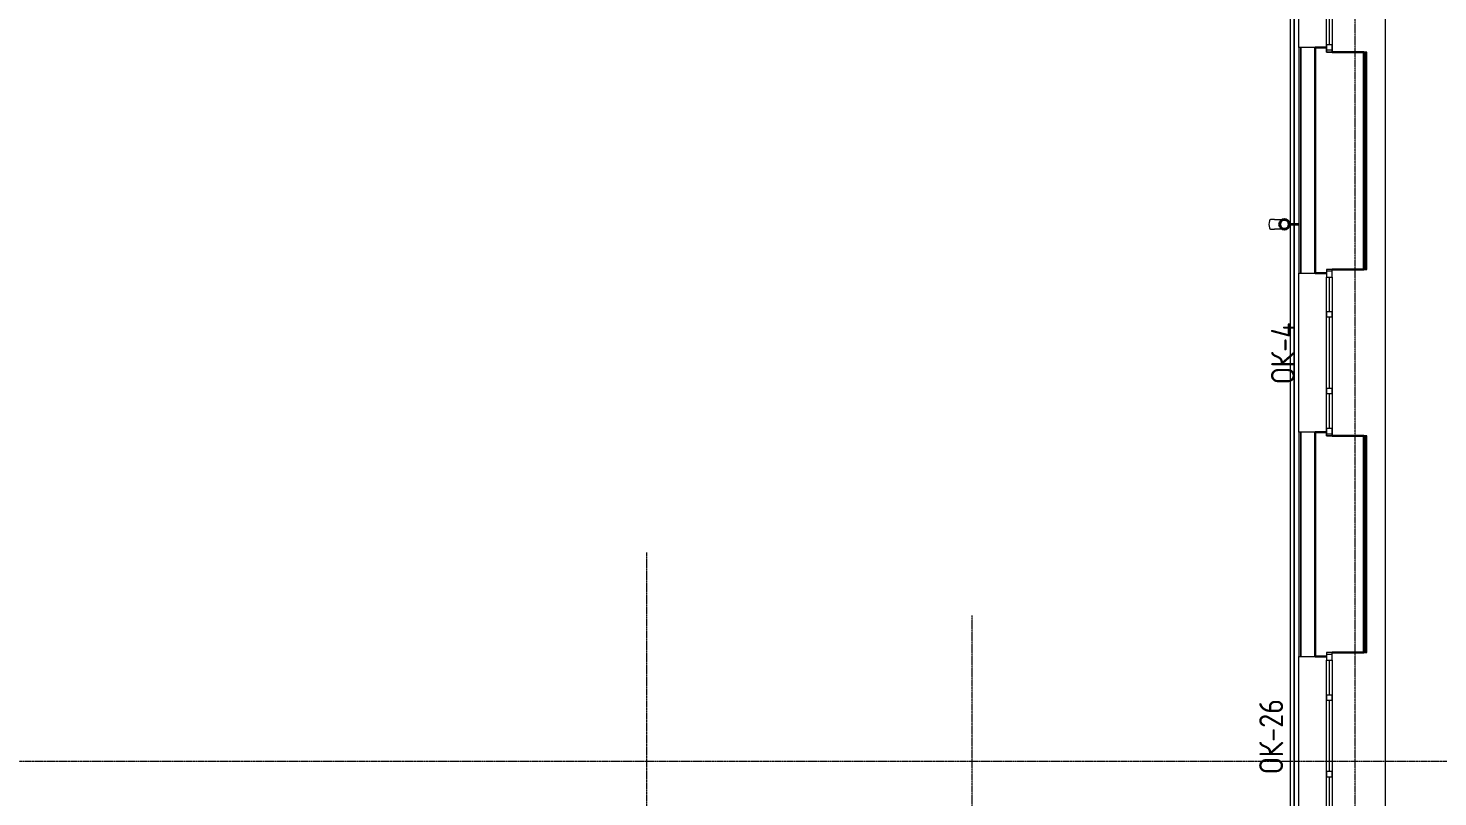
# Model space of a CAD drawing. Header units: millimetres. Extents: x -10178924 to 11692288, y -947381 to 58396.
# Drawn here: x 31989 to 46714, y -350942 to -342909 of the extents above; entities that cross this region are included whole.
import ezdxf

# ---------------------------------------------------------------- set-up
doc = ezdxf.new("R2010")
doc.units = ezdxf.units.MM
doc.linetypes.add('ADSK_Линия сетки', pattern=[25, 20, -2.5, 0, -2.5])
for name, color, linetype, lineweight in [('_ Окна', 7, 'Continuous', 9), ('Марки окон', 7, 'Continuous', 20), ('Обобщенные модели', 7, 'Continuous', 18), ('Окна', 7, 'Continuous', 9), ('Оси', 253, 'Continuous', 9), ('Перекрытие', 7, 'Continuous', 18), ('Стены наружные', 7, 'Continuous', 18), ('Стены несущие', 7, 'Continuous', 30), ('Стены отделка', 7, 'Continuous', 30), ('Стены штриховка', 7, 'Continuous', 9), ('ШТРИХОВКА', 252, 'Continuous', 15)]:
    doc.layers.add(name, color=color, linetype=linetype, lineweight=lineweight)
doc.styles.add('GOST Common_2', font='GOST_Common.ttf', dxfattribs={"width": 0.9, "height": 250})

# ---------------------------------------------------------------- blocks, each defined once
blk = doc.blocks.new('Водосток - Тип 1 _карниз больше 490мм_-5178134-План 4-го этажа')
at = {"layer": 'Обобщенные модели'}
for p, q in [((75, 306), (75, 264)), ((175, 264), (175, 306)), ((120, 109), (120, 10)), ((130, 10), (130, 109))]:
    blk.add_line(p, q, dxfattribs=at)
at = {"layer": 'Обобщенные модели', "flags": 128}
for points in [[(75, 173), (75, 174), (75, 177), (75, 180), (75, 183), (75, 186), (75, 190), (75, 193), (75, 197), (75, 201), (75, 205), (75, 210), (75, 214), (75, 219), (75, 224), (75, 229), (75, 234), (75, 239), (75, 245), (75, 250), (75, 256), (75, 261), (75, 264)], [(175, 264), (175, 258), (175, 252), (175, 247), (175, 242), (175, 236), (175, 231), (175, 226), (175, 221), (175, 216), (175, 212), (175, 207), (175, 203), (175, 199), (175, 195), (175, 191), (175, 188), (175, 184), (175, 181), (175, 178), (175, 175), (175, 173)]]:
    blk.add_lwpolyline(points, dxfattribs=at)
at = {"layer": 'Обобщенные модели'}
for start, end in [(90, 270), (270, 90)]:
    blk.add_arc((125, 160), 52, start, end, dxfattribs=at)
at = {"layer": 'Обобщенные модели', "lineweight": 40}
for start, end in [(90, 270), (270, 90)]:
    blk.add_arc((125, 160), 50, start, end, dxfattribs=at)
at = {"layer": 'Обобщенные модели'}
for start_param, end_param in [(4.712389, 6.283185), (3.141593, 4.712389)]:
    blk.add_ellipse((125, 306), major_axis=(-50, 0), ratio=0.309017, start_param=start_param, end_param=end_param, dxfattribs=at)
blk = doc.blocks.new('окно трехпол с фрамугой - 1750-2320_h___нов_-6139341-План 4-го этажа')
at = {"layer": '_ Окна', "lineweight": 18}
for p, q in [((-895, 75), (-895, 135)), ((-895, 135), (-815, 135)), ((-815, 75), (-895, 75)), ((-815, 135), (-815, 75)), ((-455, 75), (-455, 135)), ((-455, 135), (-395, 135)), ((-395, 75), (-455, 75)), ((-395, 135), (-395, 75)), ((395, 75), (395, 135)), ((395, 135), (455, 135)), ((455, 75), (395, 75)), ((455, 135), (455, 75)), ((815, 135), (815, 75)), ((895, 135), (815, 135)), ((815, 75), (895, 75)), ((895, 75), (895, 135))]:
    blk.add_line(p, q, dxfattribs=at)
at = {"layer": '_ Окна'}
for p, q in [((-875, 75), (-875, 135)), ((-815, 105), (-455, 105)), ((-395, 105), (395, 105)), ((455, 105), (815, 105)), ((875, 75), (875, 135))]:
    blk.add_line(p, q, dxfattribs=at)
at = {"layer": 'Окна'}
for p, q in [((-895, 135), (-895, 75)), ((-815, 135), (-895, 135)), ((-895, 75), (-815, 75)), ((-815, 135), (-455, 135)), ((-455, 75), (-815, 75)), ((-395, 135), (-455, 135)), ((-455, 75), (-395, 75)), ((-395, 135), (395, 135)), ((395, 75), (-395, 75)), ((455, 135), (395, 135)), ((395, 75), (455, 75)), ((455, 135), (815, 135)), ((815, 75), (455, 75)), ((895, 135), (815, 135)), ((815, 75), (895, 75)), ((895, 75), (895, 135))]:
    blk.add_line(p, q, dxfattribs=at)
blk = doc.blocks.new('окно трехпол с фрамугой - 1700-2320_h_ _нов_-6139333-План 4-го этажа')
at = {"layer": '_ Окна', "lineweight": 18}
for p, q in [((-870, 75), (-870, 135)), ((-870, 135), (-790, 135)), ((-790, 75), (-870, 75)), ((-790, 135), (-790, 75)), ((-430, 75), (-430, 135)), ((-430, 135), (-370, 135)), ((-370, 75), (-430, 75)), ((-370, 135), (-370, 75)), ((370, 75), (370, 135)), ((370, 135), (430, 135)), ((430, 75), (370, 75)), ((430, 135), (430, 75)), ((790, 135), (790, 75)), ((870, 135), (790, 135)), ((790, 75), (870, 75)), ((870, 75), (870, 135))]:
    blk.add_line(p, q, dxfattribs=at)
at = {"layer": '_ Окна'}
for p, q in [((-850, 75), (-850, 135)), ((-790, 105), (-430, 105)), ((-370, 105), (370, 105)), ((430, 105), (790, 105)), ((850, 75), (850, 135))]:
    blk.add_line(p, q, dxfattribs=at)
at = {"layer": 'Окна'}
for p, q in [((-870, 135), (-870, 75)), ((-790, 135), (-870, 135)), ((-870, 75), (-790, 75)), ((-790, 135), (-430, 135)), ((-430, 75), (-790, 75)), ((-370, 135), (-430, 135)), ((-430, 75), (-370, 75)), ((-370, 135), (370, 135)), ((370, 75), (-370, 75)), ((430, 135), (370, 135)), ((370, 75), (430, 75)), ((430, 135), (790, 135)), ((790, 75), (430, 75)), ((870, 135), (790, 135)), ((790, 75), (870, 75)), ((870, 75), (870, 135))]:
    blk.add_line(p, q, dxfattribs=at)
blk = doc.blocks.new('окно трехпол с фрамугой - 1700-2320_h_ _нов_ ОК-26 Е30-6139325-План 4-го этажа')
at = {"layer": '_ Окна', "lineweight": 18}
for p, q in [((-870, 75), (-870, 135)), ((-870, 135), (-790, 135)), ((-790, 75), (-870, 75)), ((-790, 135), (-790, 75)), ((-430, 75), (-430, 135)), ((-430, 135), (-370, 135)), ((-370, 75), (-430, 75)), ((-370, 135), (-370, 75)), ((370, 75), (370, 135)), ((370, 135), (430, 135)), ((430, 75), (370, 75)), ((430, 135), (430, 75)), ((790, 135), (790, 75)), ((870, 135), (790, 135)), ((790, 75), (870, 75)), ((870, 75), (870, 135))]:
    blk.add_line(p, q, dxfattribs=at)
at = {"layer": '_ Окна'}
for p, q in [((-850, 75), (-850, 135)), ((-790, 105), (-430, 105)), ((-370, 105), (370, 105)), ((430, 105), (790, 105)), ((850, 75), (850, 135))]:
    blk.add_line(p, q, dxfattribs=at)
at = {"layer": 'Окна'}
for p, q in [((-870, 135), (-870, 75)), ((-790, 135), (-870, 135)), ((-870, 75), (-790, 75)), ((-790, 135), (-430, 135)), ((-430, 75), (-790, 75)), ((-370, 135), (-430, 135)), ((-430, 75), (-370, 75)), ((-370, 135), (370, 135)), ((370, 75), (-370, 75)), ((430, 135), (370, 135)), ((370, 75), (430, 75)), ((430, 135), (790, 135)), ((790, 75), (430, 75)), ((870, 135), (790, 135)), ((790, 75), (870, 75)), ((870, 75), (870, 135))]:
    blk.add_line(p, q, dxfattribs=at)
blk = doc.blocks.new('оси')
at = {"layer": 'Оси', "linetype": 'ADSK_Линия сетки'}
for p, q in [((52350, -2196), (52350, 46378)), ((44950, -2541), (44950, 24580)), ((48350, -2196), (48350, 23921)), ((-3614, 22400), (62615, 22400))]:
    blk.add_line(p, q, dxfattribs=at)
blk = doc.blocks.new('4 этаж')
at = {"layer": 'Перекрытие'}
blk.add_line((46168, -227644), (46168, -211704), dxfattribs=at)
at = {"layer": 'Стены наружные'}
for p, q in [((45177, -220262), (45177, -209426)), ((45212, -220262), (45212, -209426)), ((45212, -209426), (45212, -220262)), ((45262, -218417), (45262, -216727)), ((45177, -227399), (45177, -220271)), ((45212, -227450), (45212, -220271)), ((45212, -220271), (45212, -227399)), ((45262, -222437), (45262, -220777)), ((45262, -226442), (45262, -224782))]:
    blk.add_line(p, q, dxfattribs=at)
at = {"layer": 'Стены несущие'}
for p, q in [((45552, -218417), (45432, -218417)), ((45432, -218417), (45432, -220777)), ((45942, -218467), (45612, -218467)), ((45942, -220737), (45942, -218467)), ((45432, -220777), (45552, -220777)), ((45612, -220737), (45942, -220737)), ((45552, -222437), (45432, -222437)), ((45432, -222437), (45432, -224782)), ((45942, -222477), (45612, -222477)), ((45942, -224742), (45942, -222477)), ((45432, -224782), (45552, -224782)), ((45612, -224742), (45942, -224742))]:
    blk.add_line(p, q, dxfattribs=at)
at = {"layer": 'Стены отделка', "lineweight": 9}
for p, q in [((45282, -218417), (45262, -218417)), ((45262, -218417), (45262, -220777)), ((45432, -218417), (45282, -218417)), ((45974, -218467), (45942, -218467)), ((45974, -220737), (45974, -218467)), ((45262, -220777), (45282, -220777)), ((45282, -220777), (45432, -220777)), ((45942, -220737), (45974, -220737)), ((45282, -222437), (45262, -222437)), ((45262, -222437), (45262, -224782)), ((45432, -222437), (45282, -222437)), ((45974, -222477), (45942, -222477)), ((45974, -224742), (45974, -222477)), ((45262, -224782), (45282, -224782)), ((45282, -224782), (45432, -224782)), ((45942, -224742), (45974, -224742))]:
    blk.add_line(p, q, dxfattribs=at)
at = {"layer": 'Стены штриховка'}
for p, q in [((45282, -220777), (45282, -218417)), ((45282, -218417), (45282, -220777)), ((45962, -220737), (45962, -218467)), ((45972, -220737), (45972, -218467)), ((45282, -224782), (45282, -222437)), ((45282, -222437), (45282, -224782)), ((45962, -224742), (45962, -222477)), ((45972, -224742), (45972, -222477))]:
    blk.add_line(p, q, dxfattribs=at)
at = {"color": 253}
blk.add_blockref('оси', (-6500, -248276), dxfattribs=at)
at = {"layer": 'Обобщенные модели', "rotation": 90}
blk.add_blockref('Водосток - Тип 1 _карниз больше 490мм_-5178134-План 4-го этажа', (45272, -220391), dxfattribs=at)
at = {"layer": 'Окна', "rotation": 90}
for name, p in [('окно трехпол с фрамугой - 1750-2320_h___нов_-6139341-План 4-го этажа', (45687, -217572)), ('окно трехпол с фрамугой - 1700-2320_h_ _нов_-6139333-План 4-го этажа', (45687, -221607)), ('окно трехпол с фрамугой - 1700-2320_h_ _нов_ ОК-26 Е30-6139325-План 4-го этажа', (45687, -225612))]:
    blk.add_blockref(name, p, dxfattribs=at)
at = {"layer": 'Марки окон', "lineweight": 9, "char_height": 250, "attachment_point": 5, "rotation": 90, "line_spacing_factor": 1.022766, "style": 'GOST Common_2'}
for s, insert, width in [('\\pxqc,t1.8,3.6,5.4,7.2,9,10.8,12.6,14.4,16.2,18,19.8,21.6,23.4,25.2,27,28.8,30.6,32.4,34.2,36,37.8,39.6,41.4,43.2,45,46.8,48.6,50.4,52.2,54,55.8,57.6;{ОК-4}', (45097, -221611), 702.9), ('\\pxqc,t1.8,3.6,5.4,7.2,9,10.8,12.6,14.4,16.2,18,19.8,21.6,23.4,25.2,27,28.8,30.6,32.4,34.2,36,37.8,39.6,41.4,43.2,45,46.8,48.6,50.4,52.2,54,55.8,57.6;{ОК-26}', (44974, -225616), 845.1)]:
    blk.add_mtext(s, dxfattribs=dict(at, insert=insert, width=width))

msp = doc.modelspace()

# ---------------------------------------------------------------- block references
at = {"layer": 'ШТРИХОВКА'}
msp.add_blockref('4 этаж', (0, -124693.3), dxfattribs=at)

doc.saveas('drawing.dxf')
